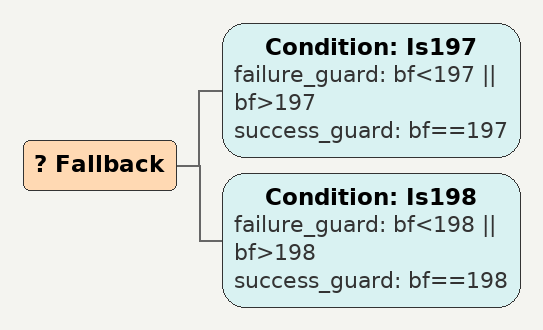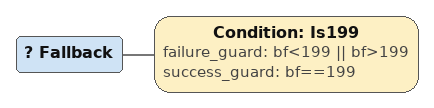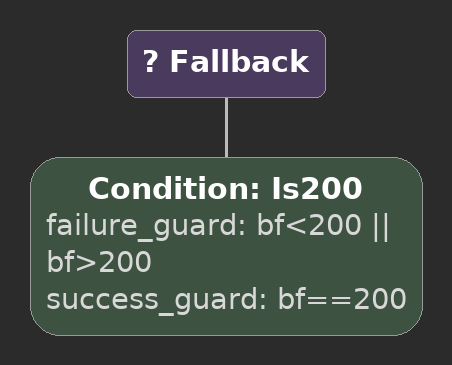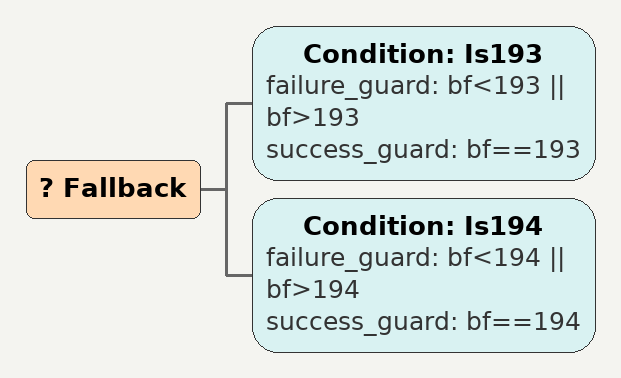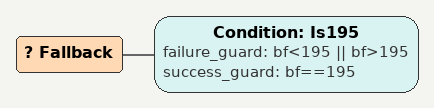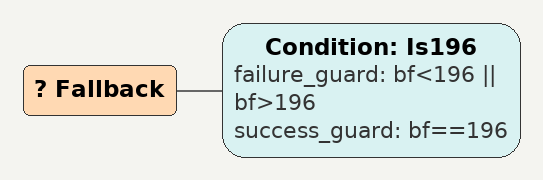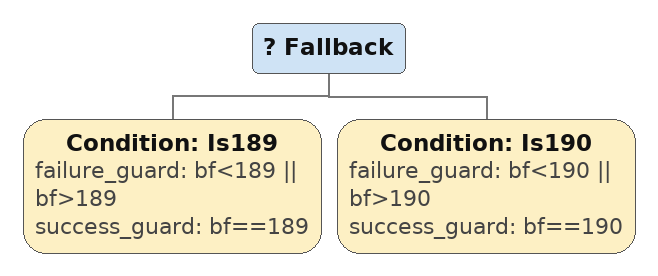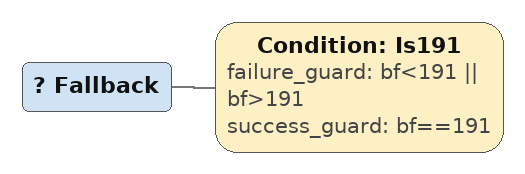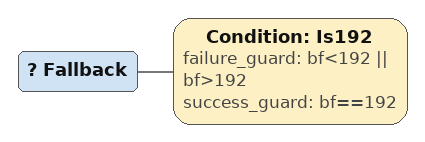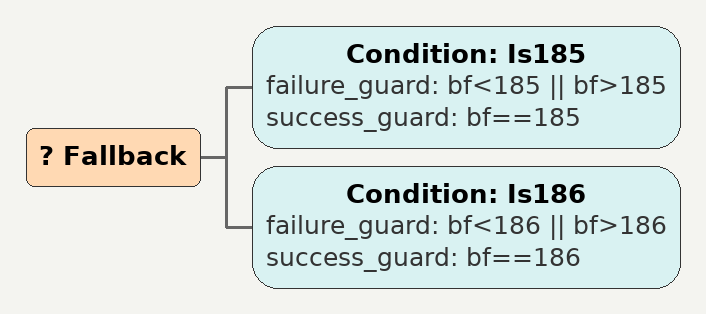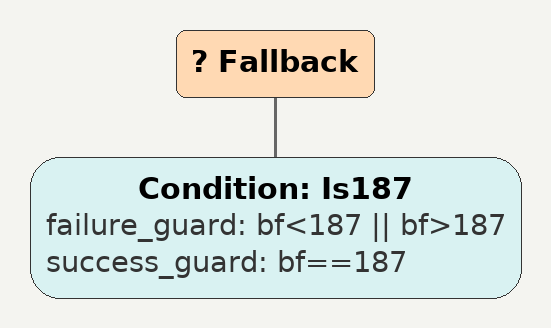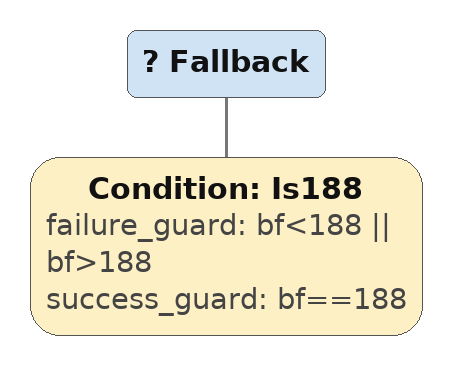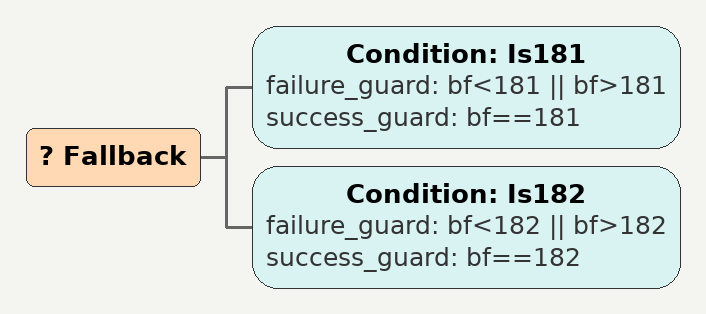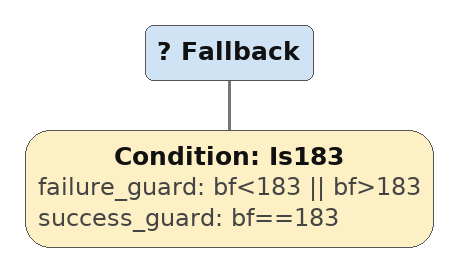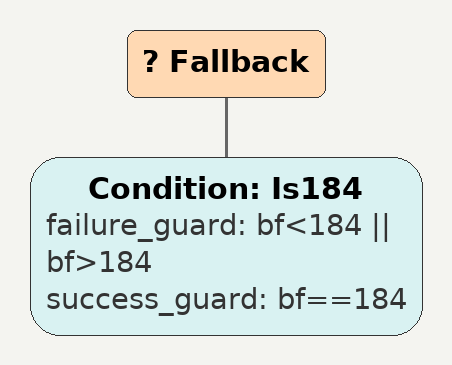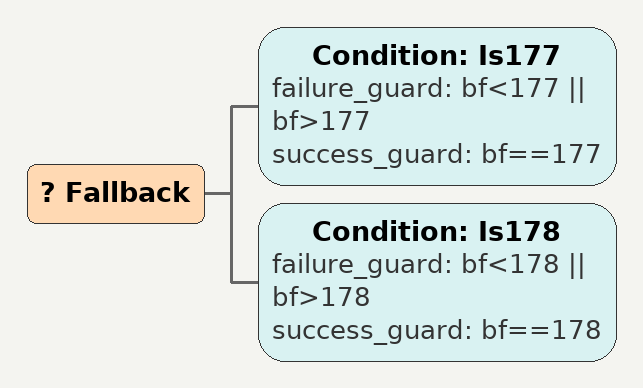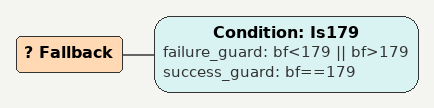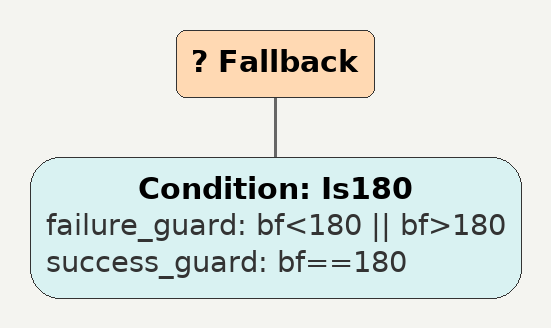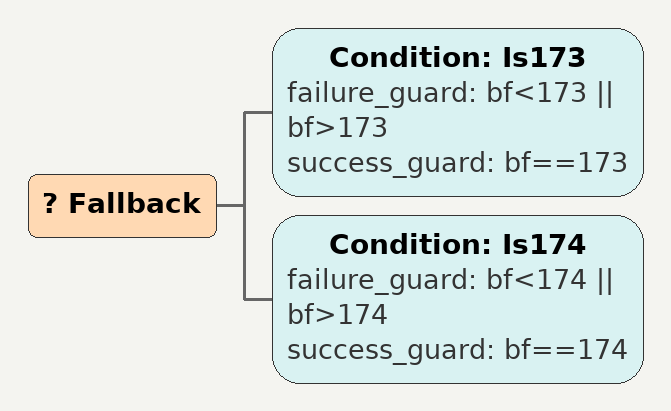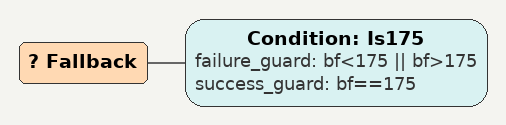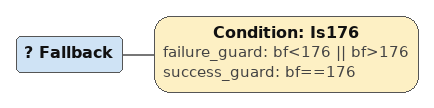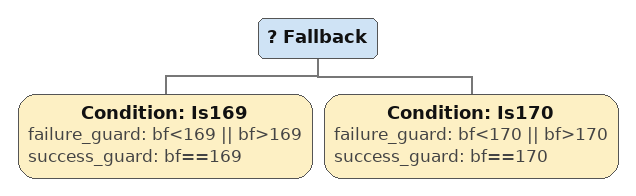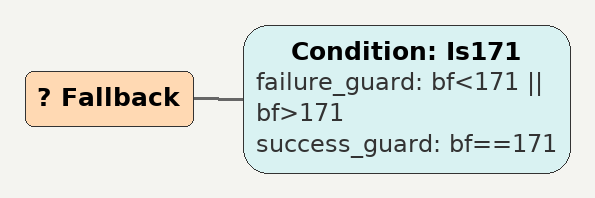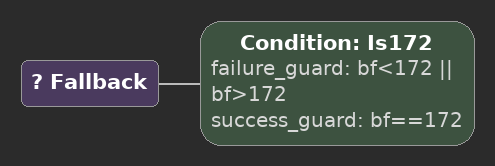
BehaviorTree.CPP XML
<Fallback>
    <Condition ID="Is197" failure_guard="bf&lt;197 || bf>197" success_guard="bf==197"/>
    <Condition ID="Is198" failure_guard="bf&lt;198 || bf>198" success_guard="bf==198"/>
        sequence196
        sequence
        children {
        } end_children
    } end_composite
</Fallback>

<Fallback>
    <Condition ID="Is199" failure_guard="bf&lt;199 || bf>199" success_guard="bf==199"/>
        sequence196
        sequence
        children {
        } end_children
    } end_composite
</Fallback>

<Fallback>
    <Condition ID="Is200" failure_guard="bf&lt;200 || bf>200" success_guard="bf==200"/>
        sequence196
        sequence
        children {
        } end_children
    } end_composite
</Fallback>

<Fallback>
    <Condition ID="Is193" failure_guard="bf&lt;193 || bf>193" success_guard="bf==193"/>
    <Condition ID="Is194" failure_guard="bf&lt;194 || bf>194" success_guard="bf==194"/>
        sequence192
        sequence
        children {
        } end_children
    } end_composite
</Fallback>

<Fallback>
    <Condition ID="Is195" failure_guard="bf&lt;195 || bf>195" success_guard="bf==195"/>
        sequence192
        sequence
        children {
        } end_children
    } end_composite
</Fallback>

<Fallback>
    <Condition ID="Is196" failure_guard="bf&lt;196 || bf>196" success_guard="bf==196"/>
        sequence192
        sequence
        children {
        } end_children
    } end_composite
</Fallback>

<Fallback>
    <Condition ID="Is189" failure_guard="bf&lt;189 || bf>189" success_guard="bf==189"/>
    <Condition ID="Is190" failure_guard="bf&lt;190 || bf>190" success_guard="bf==190"/>
        sequence188
        sequence
        children {
        } end_children
    } end_composite
</Fallback>

<Fallback>
    <Condition ID="Is191" failure_guard="bf&lt;191 || bf>191" success_guard="bf==191"/>
        sequence188
        sequence
        children {
        } end_children
    } end_composite
</Fallback>

<Fallback>
    <Condition ID="Is192" failure_guard="bf&lt;192 || bf>192" success_guard="bf==192"/>
        sequence188
        sequence
        children {
        } end_children
    } end_composite
</Fallback>

<Fallback>
    <Condition ID="Is185" failure_guard="bf&lt;185 || bf>185" success_guard="bf==185"/>
    <Condition ID="Is186" failure_guard="bf&lt;186 || bf>186" success_guard="bf==186"/>
        sequence184
        sequence
        children {
        } end_children
    } end_composite
</Fallback>

<Fallback>
    <Condition ID="Is187" failure_guard="bf&lt;187 || bf>187" success_guard="bf==187"/>
        sequence184
        sequence
        children {
        } end_children
    } end_composite
</Fallback>

<Fallback>
    <Condition ID="Is188" failure_guard="bf&lt;188 || bf>188" success_guard="bf==188"/>
        sequence184
        sequence
        children {
        } end_children
    } end_composite
</Fallback>

<Fallback>
    <Condition ID="Is181" failure_guard="bf&lt;181 || bf>181" success_guard="bf==181"/>
    <Condition ID="Is182" failure_guard="bf&lt;182 || bf>182" success_guard="bf==182"/>
        sequence180
        sequence
        children {
        } end_children
    } end_composite
</Fallback>

<Fallback>
    <Condition ID="Is183" failure_guard="bf&lt;183 || bf>183" success_guard="bf==183"/>
        sequence180
        sequence
        children {
        } end_children
    } end_composite
</Fallback>

<Fallback>
    <Condition ID="Is184" failure_guard="bf&lt;184 || bf>184" success_guard="bf==184"/>
        sequence180
        sequence
        children {
        } end_children
    } end_composite
</Fallback>

<Fallback>
    <Condition ID="Is177" failure_guard="bf&lt;177 || bf>177" success_guard="bf==177"/>
    <Condition ID="Is178" failure_guard="bf&lt;178 || bf>178" success_guard="bf==178"/>
        sequence176
        sequence
        children {
        } end_children
    } end_composite
</Fallback>

<Fallback>
    <Condition ID="Is179" failure_guard="bf&lt;179 || bf>179" success_guard="bf==179"/>
        sequence176
        sequence
        children {
        } end_children
    } end_composite
</Fallback>

<Fallback>
    <Condition ID="Is180" failure_guard="bf&lt;180 || bf>180" success_guard="bf==180"/>
        sequence176
        sequence
        children {
        } end_children
    } end_composite
</Fallback>

<Fallback>
    <Condition ID="Is173" failure_guard="bf&lt;173 || bf>173" success_guard="bf==173"/>
    <Condition ID="Is174" failure_guard="bf&lt;174 || bf>174" success_guard="bf==174"/>
        sequence172
        sequence
        children {
        } end_children
    } end_composite
</Fallback>

<Fallback>
    <Condition ID="Is175" failure_guard="bf&lt;175 || bf>175" success_guard="bf==175"/>
        sequence172
        sequence
        children {
        } end_children
    } end_composite
</Fallback>

<Fallback>
    <Condition ID="Is176" failure_guard="bf&lt;176 || bf>176" success_guard="bf==176"/>
        sequence172
        sequence
        children {
        } end_children
    } end_composite
</Fallback>

<Fallback>
    <Condition ID="Is169" failure_guard="bf&lt;169 || bf>169" success_guard="bf==169"/>
    <Condition ID="Is170" failure_guard="bf&lt;170 || bf>170" success_guard="bf==170"/>
        sequence168
        sequence
        children {
        } end_children
    } end_composite
</Fallback>

<Fallback>
    <Condition ID="Is171" failure_guard="bf&lt;171 || bf>171" success_guard="bf==171"/>
        sequence168
        sequence
        children {
        } end_children
    } end_composite
</Fallback>

<Fallback>
    <Condition ID="Is172" failure_guard="bf&lt;172 || bf>172" success_guard="bf==172"/>
        sequence168
        sequence
        children {
        } end_children
    } end_composite
</Fallback>
